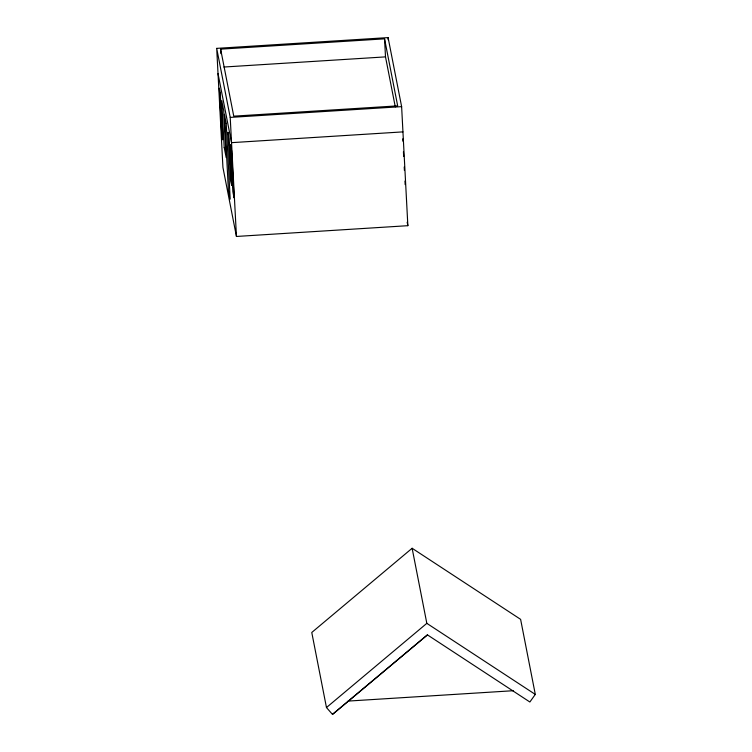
<?xml version="1.0" encoding="UTF-8"?>
<svg xmlns="http://www.w3.org/2000/svg" width="752" height="752" viewBox="0 0 752 752"><rect width="100%" height="100%" fill="white"/><g stroke="black" fill="none" stroke-linecap="round" stroke-linejoin="round"><path stroke-width="1.13" d="M535.302 694.416L529.869 702.001L427.427 634.876L332.487 714.4L326.471 707.538L311.77 632.47L412.124 548.274L520.61 619.347L535.302 694.416L426.826 623.342L412.124 548.274M326.471 707.538L426.826 623.342M427.427 634.876L332.487 714.4M216.698 48.372L388.098 37.6L401.624 106.634L407.857 225.685L236.448 236.457L222.93 167.414L216.698 48.372L230.215 117.406L236.448 236.457M220.637 49.143L384.554 38.841L397.676 105.863L233.759 116.165L220.637 49.143L220.872 53.655M223.917 67.031L385.503 56.879L395.289 106.859M230.215 117.406L401.624 106.634M402.94 131.882L231.541 142.654L218.014 73.621M224.209 147.505L226.173 157.563L223.72 110.666L221.746 100.608L224.209 147.505L226.079 147.383M230.403 179.145L231.625 185.368L229.163 138.471L227.95 132.249L230.403 179.145L232.274 179.032M348.054 701.09L513.249 690.712M407.18 222.225L407.857 225.685M402.752 138.847L402.875 141.188M403.429 151.744L403.674 156.435M404.228 166.982L404.416 170.497M404.961 181.053L405.149 184.569M388.098 37.6L388.22 39.894M384.554 38.841L385.503 56.879M220.251 92.947L219.321 88.191L221.774 135.087L222.705 139.844L220.251 92.947M226.211 123.394L224.416 114.248L228.392 190.002L230.178 199.148L226.211 123.394M231.607 150.945L230.385 144.722L232.847 191.628L234.06 197.842L231.607 150.945"/></g></svg>
